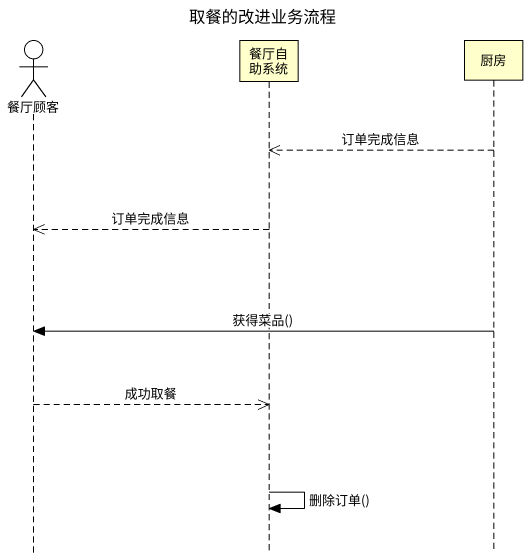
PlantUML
@startuml
title 取餐的改进业务流程
hide footbox
actor 餐厅顾客
participant 餐厅自助系统
participant 厨房

厨房 -->> 餐厅自助系统 : 订单完成信息
餐厅自助系统 -->> 餐厅顾客 : 订单完成信息
厨房 -> 餐厅顾客 : 获得菜品()
餐厅顾客 -->> 餐厅自助系统 : 成功取餐
餐厅自助系统 -> 餐厅自助系统 : 删除订单()
@enduml
